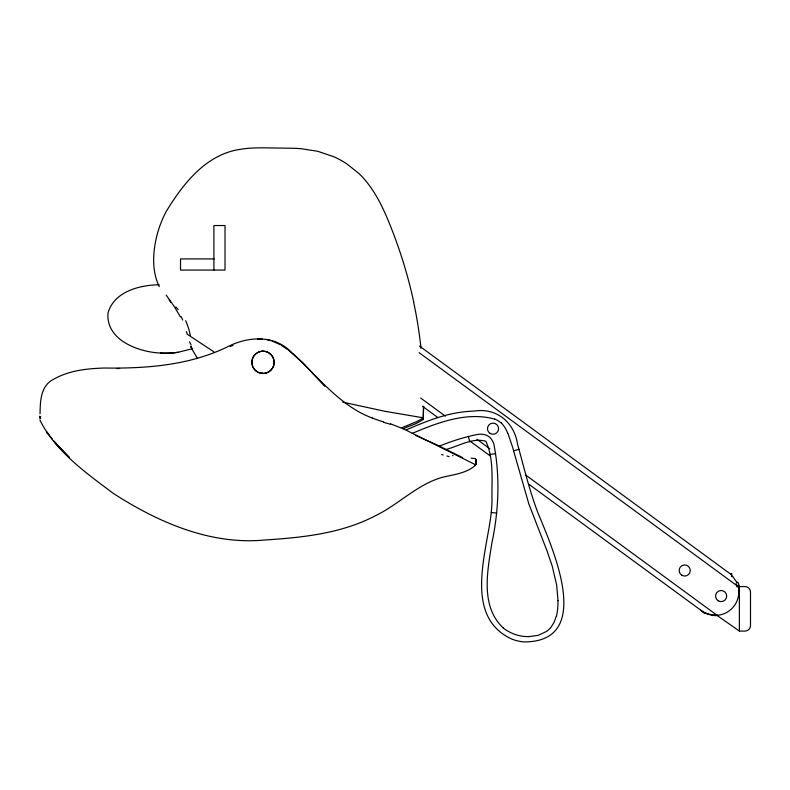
<?xml version="1.0" encoding="UTF-8"?>
<svg xmlns="http://www.w3.org/2000/svg" width="790" height="790" viewBox="0 0 790 790"><rect width="100%" height="100%" fill="white"/><g stroke="black" fill="none" stroke-linecap="round" stroke-linejoin="round"><path stroke-width="1.19" d="M423.647 406.386L423.302 417.811A96.647 96.647 0 0 1 416.745 421.584L402.011 427.657M197.332 358.334L191.852 348.844L191.536 347.156M40.043 413.841C40.231 401.103 40.566 385.313 54.036 379.062C69.174 370.431 87.028 368.604 104.132 368.031C146.624 368.624 190.064 365.424 228.784 346.198C248.988 336.185 274.999 334.921 291.599 352.468C301.701 361.198 310.559 371.241 320.049 380.602C335.404 395.583 351.807 410.563 372.297 418.019M503.428 628.06C480.073 606.661 487.499 570.696 491.864 543.164C498.727 510.765 500.238 476.824 493.888 444.227A18.891 18.891 0 0 0 492.308 440.632C489.622 435.063 482.927 433.345 477.259 434.51C464.283 437.127 451.564 441.116 439.329 446.182M445.827 449.54C458.644 446.192 472.687 437.334 485.87 441.274C494.422 459.523 491.41 481.732 492.022 501.571A235.894 235.894 0 0 1 491.252 512.532C486.798 553.089 462.97 617.336 512.433 639.357A48.575 48.575 0 0 0 523.414 641.905C595.018 642.566 552.714 548.556 538.039 513.125A320.246 320.246 0 0 1 534.06 502.035C527.641 483.085 522.931 463.621 517.588 444.355C514.409 422.472 496.555 407.383 474.079 411.096A121.196 121.196 0 0 0 462.871 411.975C443.131 414.316 424.625 421.988 406.524 429.76M39.875 416.202L39.826 416.557A2.182 0.958 89.6 0 0 39.895 416.903M39.885 419.974C55.043 451.041 86.248 473.052 113.187 493.316C157.97 522.249 210.249 545.139 264.709 540.014C302.402 537.565 341.142 533.625 375.171 515.86C400.431 503.773 420.547 480.656 448.997 475.866C458.131 473.911 468.016 471.857 475.175 465.507C477.279 464.224 475.886 459.069 475.462 458.773A4.325 4.187 -64 0 1 475.876 459.523L475.926 459.721A5.718 5.471 -72.9 0 1 476.252 462.614L475.995 463.523A5.115 4.918 -75.9 0 1 475.679 464.352A5.481 5.362 -81.8 0 1 475.284 465.034L475.175 465.142M556.318 616.17L554.106 622.253L551.213 626.954A22.14 22.14 0 0 1 548.882 629.482A23.483 23.483 0 0 1 546.463 631.457L538.138 635.367L528.905 636.621A40.349 40.349 0 0 1 503.388 628.109M475.225 465.063L475.205 465.093A8.522 6.537 -59.4 0 0 475.511 464.737L403.463 428.871L390.586 423.865M412.212 433.414C437.749 422.571 466.9 411.412 494.797 419.105M230.206 346.474L233.02 345.388M190.815 346.79L191.852 348.844L178.244 352.251A85.685 85.685 0 0 1 160.548 353.051C138.378 352.093 105.751 340.026 108.003 313.107C113.829 291.688 139.534 284.983 159.175 284.795M402.841 428.812L415.826 423.667A87.749 87.749 0 0 0 422.867 419.668M558.017 600.598L556.654 585.064L552.21 566.065L547.184 551.302L528.826 503.911L513.599 450.794L518.971 449.342M490.096 454.369L495.626 453.727M261.865 351.254L263.011 351.195M116.486 368.535L119.626 368.496M257.688 339.147L262.339 339.117M214.208 258.923L180.525 258.923L180.525 270.052L225.031 270.052L225.031 225.535L213.902 225.535L213.902 270.052M737.366 585.163L739.371 586.575L744.94 586.575A5.56 5.56 0 0 1 750.5 592.135L750.5 625.522A5.56 5.56 0 0 1 744.94 631.082L739.371 631.082L716.204 614.837M714.822 615.361L714.022 615.331A16.057 10.408 -6 0 1 713.676 615.331L705.421 613.159M471.087 458.131L475.392 458.625M491.252 512.532L496.791 513.056M452.551 455.613L453.075 455.682M422.087 417.584L423.302 417.811L385.076 411.333L342.741 402.14M266.921 339.641L271.414 340.767M441.59 454.596L443.151 455M446.903 456.008L449.164 456.63M383.673 421.919L379.062 420.448A154.8 154.03 -34.4 0 1 372.288 418.058M272.51 341.191L280.085 344.598M415.57 435.448L436.722 444.78L462.634 457.608M704.799 612.862L704.157 612.536M213.863 351.827L187.289 334.259L186.41 331.583M281.131 345.24L287.491 349.437M703.337 612.053L528.471 483.964M419.48 346.06L730.681 574.162M419.075 352.666L738.196 586.575A23.463 23.463 0 0 1 700.582 610.147L700.621 610.147M420.675 398.051L445.372 416.152M476.982 439.329L489.83 448.75M525.399 474.82L717.063 615.301M422.462 406.267L438.025 417.673M470.119 441.195L490.541 456.166M288.301 350.01L303.133 363.124L324.759 386.3M730.691 574.172L731.303 574.725M731.975 575.377L736.754 582.309A17.4 11.919 80 0 1 737.001 582.704M62.509 450.507L69.115 457.222L54.54 442.064L61.502 449.421M62.647 450.646L53.789 440.8M46.867 432.979L47.598 433.838M49.908 436.1L52.229 438.914M166.167 295.065L174.254 306.52L180.377 316.869M47.054 432.081L49.187 435.093M191.822 348.815L190.963 346.069M475.462 458.773L475.521 458.862A4.325 4.157 -71.3 0 1 475.847 459.533M159.264 286.632C153.458 274.723 152.756 260.976 154.504 248.011A108.753 108.753 0 0 1 159.669 226.414L161.229 222.237A103.934 103.934 0 0 1 166.384 211.207C183.181 183.636 206.012 154.376 240.111 149.359C252.948 147.138 266.052 147.967 279.018 148.046A29.131 29.131 0 0 0 279.897 148.056L294.591 148.293A177.069 177.069 0 0 1 301.405 148.757L317.62 151.255L333.656 156.657A91.729 91.729 0 0 1 347.017 164.014L358.887 173.464A85.093 85.093 0 0 1 362.403 177.029C375.487 191.17 383.644 208.886 390.685 226.621A472.706 472.706 0 0 1 413.703 301.849M507.812 433.058L512.73 447.545A154.159 154.159 0 0 1 513.599 450.794M736.991 582.852L736.942 582.744A17.4 11.781 79.7 0 0 736.695 582.358M468.391 436.524L469.803 441.906M413.614 301.869L414.987 308.594A456.857 456.857 0 0 1 420.803 346.474L420.873 347.956M420.902 347.205L420.991 347.936M423.588 406.988L423.539 406.396M739.371 586.575L739.371 631.082M390.497 424.23A148.451 147.967 -89.8 0 1 383.555 422.304M475.432 464.678A8.522 6.429 -59.2 0 1 475.205 465.014A5.481 5.303 -77.5 0 0 475.629 464.332A4.938 4.71 -75.1 0 0 475.995 463.523M40.29 418.611A3.16 1.965 89.2 0 1 39.954 416.903A3.16 1.906 85.7 0 0 40.369 418.532M39.767 416.903A2.182 1.086 89.2 0 1 39.777 416.537M475.916 459.731A5.718 5.441 -75.2 0 1 476.212 462.604M260.74 373.206A11.159 11.119 15.5 0 1 251.882 362.324A11.119 11.06 -14.2 0 1 264.63 351.303A11.188 11.129 -33.3 0 1 274.11 362.324L274.081 363.459A11.08 11.07 -45.5 0 1 264.146 373.413L263.011 373.453A11.139 11.129 -53.5 0 1 260.74 373.216M262.616 373.443A11.139 11.129 -50.2 0 1 261.056 373.275M178.244 352.261A85.695 85.695 0 0 1 160.548 353.051M177.602 308.969A43.667 0.573 49.1 0 1 178.175 309.631M191.081 344.756A40.26 2.617 68.6 0 1 189.501 341.853M175.844 306.915A43.016 0.583 49.1 0 1 177.118 308.367M169.149 300.002A40.399 0.997 54.5 0 1 170.966 302.471M181.068 316.583A30.139 11.613 62.1 0 1 182.727 320.029M185.68 320.681A30.257 9.539 62.6 0 1 190.252 335.612M262.487 373.305A12.364 10.685 56.3 0 1 260.967 373.107M494.797 419.115A20.698 20.698 0 0 1 500.969 422.848M501.166 422.67A31.985 31.985 0 0 1 507.654 433.118M557.918 600.607A60.84 60.84 0 0 1 556.456 616.21M731.392 576.117A14.289 4.73 55.8 0 1 731.955 576.71M737.84 582.112A14.013 9.302 79.2 0 1 739.262 586.289M717.043 615.035A12.265 6.083 -4.2 0 1 716.017 615.084M715.74 615.143A13.983 7.92 -4.5 0 1 714.871 615.143M714.022 615.301A16.057 10.349 -5.9 0 1 713.696 615.282M704.315 612.961A6.992 0.988 21 0 1 703.623 612.596M704.384 612.823A3.14 0.731 36.5 0 1 703.139 612.102M735.964 583.741A14.013 6.903 76.9 0 1 736.932 586.911M731.234 573.431A14.289 6.369 60.9 0 1 731.994 574.073M703.969 612.299A3.17 0.504 34.4 0 1 703.278 611.875M706.379 613.326A6.992 0.504 23.2 0 1 705.934 613.119M715.691 615.588A13.983 8.354 -4.9 0 1 714.772 615.578M717.083 615.578A12.265 6.636 -4.3 0 1 715.957 615.637M423.44 407.215A425.02 425.02 0 0 1 423.134 419.678M256.602 371.418A11.129 11.129 0 0 0 274.091 363.321A11.129 11.129 0 0 0 258.33 352.222A11.129 11.129 0 0 0 256.602 371.418M681.928 575.308A5.56 5.56 0 0 0 690.272 570.499A5.56 5.56 0 0 0 681.928 565.68A5.56 5.56 0 0 0 681.928 575.308M718.219 600.795A5.56 5.56 0 0 0 726.701 596.233A5.56 5.56 0 0 0 718.505 591.167A5.56 5.56 0 0 0 718.219 600.795M490.126 433.453A5.56 5.56 0 0 0 498.589 428.842A5.56 5.56 0 0 0 490.363 423.815A5.56 5.56 0 0 0 490.126 433.453"/></g></svg>
